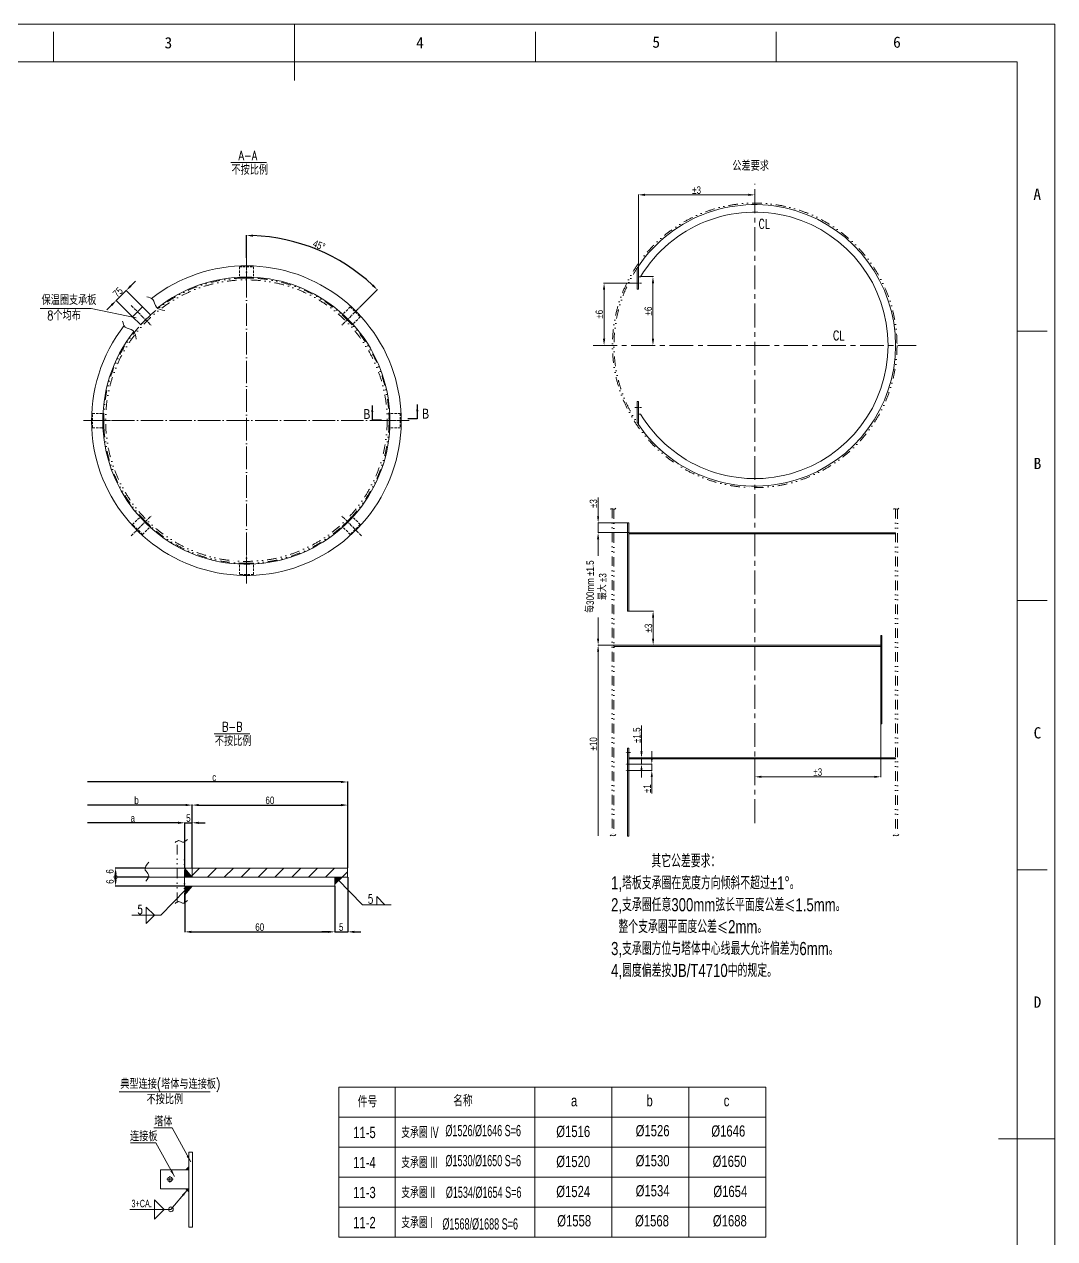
# Model space of a CAD drawing. Header units: millimetres. Extents: x 8160 to 405605, y -30951 to 80400.
# Drawn here: x 91627 to 102607, y 11582 to 24524 of the extents above; entities that cross this region are included whole.
import ezdxf

# ---------------------------------------------------------------- set-up
doc = ezdxf.new("R2010")
doc.units = ezdxf.units.MM
for name, pattern in [('ACAD_ISO04W100', [30.5, 24, -3, 0.5, -3]), ('CENTER', [50.8, 31.75, -6.35, 6.35, -6.35]), ('DIVIDE', [31.75, 12.7, -6.35, 0, -6.35, 0, -6.35]), ('HIDDEN', [9.525, 6.35, -3.175])]:
    doc.linetypes.add(name, pattern=pattern)
doc.layers.get('0').update_dxf_attribs({"lineweight": 13})
doc.layers.get('Defpoints').update_dxf_attribs({"lineweight": 13})
for name, color, linetype, lineweight in [('bh', 7, 'Continuous', 13), ('CENTER', 1, 'CENTER', 13), ('DIM', 7, 'Continuous', 13), ('DIVIDE', 3, 'DIVIDE', 13), ('HIDDEN', 6, 'HIDDEN', 13), ('PROFILE', 4, 'Continuous', 15), ('SEE', 2, 'Continuous', 13), ('table_i', 7, 'Continuous', 13), ('table_o', 161, 'Continuous', 13)]:
    doc.layers.add(name, color=color, linetype=linetype, lineweight=lineweight)
doc.styles.add('HZ', font='txt.shx', dxfattribs={"width": 0.75, "bigfont": 'tcc_hzdx.shx'})
doc.styles.add('HZDX', font='tcc_simp.shx', dxfattribs={"width": 0.8, "height": 80, "bigfont": 'hzdx.shx'})
doc.styles.add('TCC', font='tcc_simp.shx', dxfattribs={"width": 0.75, "bigfont": 'tcc_hzdx.shx'})
doc.styles.add('图签', font='SimSun.ttf', dxfattribs={"height": 3})
doc.dimstyles.new('uni', dxfattribs={"dimtxt": 90, "dimasz": 70, "dimexe": 5, "dimexo": 0.625, "dimgap": 10, "dimtad": 1, "dimdec": 0, "dimdsep": 46, "dimtxsty": 'HZDX', "dimcen": 2.5, "dimadec": 0, "dimazin": 0, "dimtfac": 1, "dimtdec": 0, "dimtmove": 0, "dimatfit": 3, "dimfxl": 0, "dimarcsym": 0})

# ---------------------------------------------------------------- blocks, each defined once
blk = doc.blocks.new('*D620')
at = {"layer": 'Defpoints', "color": 0}
for p in [(93994, 22036), (94980, 22009), (95221, 21528), (95006, 21312), (93994, 18564)]:
    blk.add_point(p, dxfattribs=at)
at = {"layer": 'DIM', "color": 0, "lineweight": -2}
for p, q in [((93994, 22037), (93994, 22278)), ((95222, 21528), (95392, 21699))]:
    blk.add_line(p, q, dxfattribs=at)
blk.add_arc((93994, 20300), 1973, 47.0329, 87.9671, dxfattribs=at)
at = {"layer": 'DIM', "color": 0}
for points in [[(94064, 22260), (94064, 22283), (93994, 22273)], [(95347, 21752), (95330, 21735), (95389, 21695)]]:
    blk.add_solid(points, dxfattribs=at)
at = {"layer": 'DIM', "color": 0, "insert": (94768, 22169), "char_height": 80, "attachment_point": 5, "rotation": 337.5, "style": 'HZDX'}
blk.add_mtext('45%%D', dxfattribs=at)
blk = doc.blocks.new('*D621')
at = {"layer": 'Defpoints', "color": 0}
for p in [(92300, 16449), (92300, 15532), (95073, 15532)]:
    blk.add_point(p, dxfattribs=at)
at = {"layer": 'DIM', "color": 0, "lineweight": -2}
for p, q in [((95003, 16449), (92300, 16449)), ((95073, 15533), (95073, 16454))]:
    blk.add_line(p, q, dxfattribs=at)
at = {"layer": 'DIM', "color": 0}
blk.add_solid([(95003, 16461), (95003, 16438), (95073, 16449)], dxfattribs=at)
at = {"layer": 'DIM', "color": 0, "insert": (93651, 16499), "char_height": 80, "attachment_point": 5, "style": 'HZDX'}
blk.add_mtext('c', dxfattribs=at)
blk = doc.blocks.new('_None')
blk = doc.blocks.new('*D622')
at = {"layer": 'Defpoints', "color": 0}
for p in [(92300, 16203), (92300, 15532), (93416, 15532)]:
    blk.add_point(p, dxfattribs=at)
at = {"layer": 'DIM', "color": 0, "lineweight": -2}
for p, q in [((93346, 16203), (92300, 16203)), ((93416, 15533), (93416, 16208))]:
    blk.add_line(p, q, dxfattribs=at)
at = {"layer": 'DIM', "color": 0}
blk.add_solid([(93346, 16215), (93346, 16191), (93416, 16203)], dxfattribs=at)
at = {"layer": 'DIM', "color": 0, "insert": (92823, 16253), "char_height": 80, "attachment_point": 5, "style": 'HZDX'}
blk.add_mtext('b', dxfattribs=at)
blk = doc.blocks.new('*D623')
at = {"layer": 'Defpoints', "color": 0}
for p in [(92300, 16014), (93336, 15812), (92300, 15535)]:
    blk.add_point(p, dxfattribs=at)
at = {"layer": 'DIM', "color": 0, "lineweight": -2}
for p, q in [((93266, 16014), (92300, 16014)), ((93336, 15812), (93336, 16019))]:
    blk.add_line(p, q, dxfattribs=at)
at = {"layer": 'DIM', "color": 0}
blk.add_solid([(93266, 16026), (93266, 16002), (93336, 16014)], dxfattribs=at)
at = {"layer": 'DIM', "color": 0, "insert": (92783, 16064), "char_height": 80, "attachment_point": 5, "style": 'HZDX'}
blk.add_mtext('a', dxfattribs=at)
blk = doc.blocks.new('*D624')
at = {"layer": 'Defpoints', "color": 0}
for p in [(93336, 15340), (94936, 15340), (94936, 14852)]:
    blk.add_point(p, dxfattribs=at)
at = {"layer": 'DIM', "color": 0, "lineweight": -2}
for p, q in [((93336, 15339), (93336, 14847)), ((94936, 15339), (94936, 14847)), ((93406, 14852), (94866, 14852))]:
    blk.add_line(p, q, dxfattribs=at)
at = {"layer": 'DIM', "color": 0}
for points in [[(93406, 14863), (93406, 14840), (93336, 14852)], [(94866, 14863), (94866, 14840), (94936, 14852)]]:
    blk.add_solid(points, dxfattribs=at)
at = {"layer": 'DIM', "color": 0, "insert": (94136, 14902), "char_height": 80, "attachment_point": 5, "style": 'HZDX'}
blk.add_mtext('60', dxfattribs=at)
blk = doc.blocks.new('_DotSmall')
at = {"color": 0, "linetype": 'ByBlock', "const_width": 0.5}
blk.add_lwpolyline([(-0.0625, 0, 1), (0.0625, 0, 1)], format="xyb", close=True, dxfattribs=at)
blk = doc.blocks.new('*D625')
at = {"layer": 'Defpoints', "color": 0}
for p in [(92600, 15532), (92914, 15532), (92951, 15436)]:
    blk.add_point(p, dxfattribs=at)
at = {"layer": 'DIM', "color": 0, "lineweight": -2}
for p, q in [((92914, 15532), (92595, 15532)), ((92950, 15436), (92595, 15436)), ((92600, 15436), (92600, 15462))]:
    blk.add_line(p, q, dxfattribs=at)
at = {"layer": 'DIM', "color": 0}
blk.add_solid([(92588, 15462), (92612, 15462), (92600, 15532)], dxfattribs=at)
at = {"layer": 'DIM', "color": 0, "lineweight": -2, "xscale": 70, "yscale": 70, "zscale": 70, "rotation": 270}
blk.add_blockref('_DotSmall', (92600, 15436), dxfattribs=at)
at = {"layer": 'DIM', "color": 0, "insert": (92539, 15496), "char_height": 80, "attachment_point": 5, "rotation": 90, "style": 'HZDX'}
blk.add_mtext('6', dxfattribs=at)
blk = doc.blocks.new('*D626')
at = {"layer": 'Defpoints', "color": 0}
for p in [(92600, 15436), (92951, 15436), (93336, 15340)]:
    blk.add_point(p, dxfattribs=at)
at = {"layer": 'DIM', "color": 0, "lineweight": -2}
for p, q in [((92950, 15436), (92595, 15436)), ((92600, 15410), (92600, 15436)), ((93335, 15340), (92595, 15340))]:
    blk.add_line(p, q, dxfattribs=at)
at = {"layer": 'DIM', "color": 0}
blk.add_solid([(92588, 15410), (92612, 15410), (92600, 15340)], dxfattribs=at)
at = {"layer": 'DIM', "color": 0, "lineweight": -2, "xscale": 70, "yscale": 70, "zscale": 70, "rotation": 90}
blk.add_blockref('_DotSmall', (92600, 15436), dxfattribs=at)
at = {"layer": 'DIM', "color": 0, "insert": (92541, 15387), "char_height": 80, "attachment_point": 5, "rotation": 90, "style": 'HZDX'}
blk.add_mtext('6', dxfattribs=at)
blk = doc.blocks.new('*D627')
at = {"layer": 'Defpoints', "color": 0}
for p in [(95073, 15436), (94936, 15340), (95073, 14852)]:
    blk.add_point(p, dxfattribs=at)
at = {"layer": 'DIM', "color": 0, "lineweight": -2}
for p, q in [((95073, 15435), (95073, 14847)), ((94936, 15339), (94936, 14847)), ((94866, 14852), (94796, 14852)), ((94936, 14852), (95073, 14852)), ((95143, 14852), (95213, 14852))]:
    blk.add_line(p, q, dxfattribs=at)
at = {"layer": 'DIM', "color": 0}
for points in [[(94866, 14863), (94866, 14840), (94936, 14852)], [(95143, 14863), (95143, 14840), (95073, 14852)]]:
    blk.add_solid(points, dxfattribs=at)
at = {"layer": 'DIM', "color": 0, "insert": (95004, 14902), "char_height": 80, "attachment_point": 5, "style": 'HZDX'}
blk.add_mtext('5', dxfattribs=at)
blk = doc.blocks.new('*D628')
at = {"layer": 'Defpoints', "color": 0}
for p in [(93416, 16014), (93336, 15532), (93416, 15532)]:
    blk.add_point(p, dxfattribs=at)
at = {"layer": 'DIM', "color": 0, "lineweight": -2}
for p, q in [((93266, 16014), (93196, 16014)), ((93336, 15533), (93336, 16019)), ((93336, 16014), (93416, 16014)), ((93416, 15533), (93416, 16019)), ((93486, 16014), (93556, 16014))]:
    blk.add_line(p, q, dxfattribs=at)
at = {"layer": 'DIM', "color": 0}
for points in [[(93266, 16026), (93266, 16002), (93336, 16014)], [(93486, 16026), (93486, 16002), (93416, 16014)]]:
    blk.add_solid(points, dxfattribs=at)
at = {"layer": 'DIM', "color": 0, "insert": (93376, 16064), "char_height": 80, "attachment_point": 5, "style": 'HZDX'}
blk.add_mtext('5', dxfattribs=at)
blk = doc.blocks.new('*D629')
at = {"layer": 'Defpoints', "color": 0}
for p in [(95073, 16203), (93416, 15532), (95073, 15532)]:
    blk.add_point(p, dxfattribs=at)
at = {"layer": 'DIM', "color": 0, "lineweight": -2}
for p, q in [((93416, 15533), (93416, 16208)), ((93486, 16203), (95003, 16203)), ((95073, 15533), (95073, 16208))]:
    blk.add_line(p, q, dxfattribs=at)
at = {"layer": 'DIM', "color": 0}
for points in [[(93486, 16215), (93486, 16191), (93416, 16203)], [(95003, 16215), (95003, 16191), (95073, 16203)]]:
    blk.add_solid(points, dxfattribs=at)
at = {"layer": 'DIM', "color": 0, "insert": (94244, 16253), "char_height": 80, "attachment_point": 5, "style": 'HZDX'}
blk.add_mtext('60', dxfattribs=at)
blk = doc.blocks.new('*D698')
at = {"layer": 'Defpoints', "color": 0}
for p in [(88556, 9970), (89796, 9882), (88556, 9210)]:
    blk.add_point(p, dxfattribs=at)
at = {"layer": 'DIM', "color": 0, "lineweight": -2}
for p, q in [((88556, 9211), (88556, 9975)), ((89726, 9970), (88626, 9970)), ((89796, 9882), (89796, 9975))]:
    blk.add_line(p, q, dxfattribs=at)
at = {"layer": 'DIM', "color": 0}
for points in [[(88626, 9982), (88626, 9958), (88556, 9970)], [(89726, 9982), (89726, 9958), (89796, 9970)]]:
    blk.add_solid(points, dxfattribs=at)
at = {"layer": 'DIM', "color": 0, "insert": (89176, 10020), "char_height": 80, "attachment_point": 5, "style": 'HZDX'}
blk.add_mtext('%%p3', dxfattribs=at)
blk = doc.blocks.new('*D699')
at = {"layer": 'Defpoints', "color": 0}
for p in [(88579, 9098), (88579, 8366), (88711, 8366)]:
    blk.add_point(p, dxfattribs=at)
at = {"layer": 'DIM', "color": 0, "lineweight": -2}
for p, q in [((88580, 9098), (88716, 9098)), ((88711, 9028), (88711, 8436)), ((88580, 8366), (88716, 8366))]:
    blk.add_line(p, q, dxfattribs=at)
at = {"layer": 'DIM', "color": 0}
for points in [[(88699, 9028), (88723, 9028), (88711, 9098)], [(88699, 8436), (88723, 8436), (88711, 8366)]]:
    blk.add_solid(points, dxfattribs=at)
at = {"layer": 'DIM', "color": 0, "insert": (88661, 8732), "char_height": 80, "attachment_point": 5, "rotation": 90, "style": 'HZDX'}
blk.add_mtext('%%p6', dxfattribs=at)
blk = doc.blocks.new('*D700')
at = {"layer": 'Defpoints', "color": 0}
for p in [(88517, 9028), (88190, 8366), (88280, 8366)]:
    blk.add_point(p, dxfattribs=at)
at = {"layer": 'DIM', "color": 0, "lineweight": -2}
for p, q in [((88516, 9028), (88185, 9028)), ((88190, 8958), (88190, 8436)), ((88279, 8366), (88185, 8366))]:
    blk.add_line(p, q, dxfattribs=at)
at = {"layer": 'DIM', "color": 0}
for points in [[(88178, 8958), (88202, 8958), (88190, 9028)], [(88178, 8436), (88202, 8436), (88190, 8366)]]:
    blk.add_solid(points, dxfattribs=at)
at = {"layer": 'DIM', "color": 0, "insert": (88140, 8697), "char_height": 80, "attachment_point": 5, "rotation": 90, "style": 'HZDX'}
blk.add_mtext('%%p6', dxfattribs=at)
blk = doc.blocks.new('*D701')
at = {"layer": 'Defpoints', "color": 0}
for p in [(88127, 6474), (88441, 6474), (88453, 6370)]:
    blk.add_point(p, dxfattribs=at)
at = {"layer": 'DIM', "color": 0, "lineweight": -2}
for p, q in [((88127, 6544), (88127, 6745)), ((88440, 6474), (88122, 6474)), ((88127, 6370), (88127, 6474)), ((88452, 6370), (88122, 6370)), ((88127, 6300), (88127, 6230))]:
    blk.add_line(p, q, dxfattribs=at)
at = {"layer": 'DIM', "color": 0}
for points in [[(88115, 6544), (88138, 6544), (88127, 6474)], [(88115, 6300), (88138, 6300), (88127, 6370)]]:
    blk.add_solid(points, dxfattribs=at)
at = {"layer": 'DIM', "color": 0, "insert": (88077, 6679), "char_height": 80, "attachment_point": 5, "rotation": 90, "style": 'HZDX'}
blk.add_mtext('%%P3', dxfattribs=at)
blk = doc.blocks.new('*D702')
at = {"layer": 'Defpoints', "color": 0}
for p in [(88453, 6370), (88127, 5170), (88296, 5170)]:
    blk.add_point(p, dxfattribs=at)
at = {"layer": 'DIM', "color": 0, "lineweight": -2}
for p, q in [((88452, 6370), (88122, 6370)), ((88127, 6300), (88127, 6124)), ((88127, 5240), (88127, 5467)), ((88295, 5170), (88122, 5170))]:
    blk.add_line(p, q, dxfattribs=at)
at = {"layer": 'DIM', "color": 0}
for points in [[(88115, 6300), (88138, 6300), (88127, 6370)], [(88115, 5240), (88138, 5240), (88127, 5170)]]:
    blk.add_solid(points, dxfattribs=at)
at = {"layer": 'DIM', "color": 0, "insert": (88109, 5795), "char_height": 80, "attachment_point": 5, "rotation": 90, "style": 'HZDX'}
blk.add_mtext('每300mm %%P1.5\\P最大 %%p3', dxfattribs=at)
blk = doc.blocks.new('*D703')
at = {"layer": 'Defpoints', "color": 0}
for p in [(88453, 5534), (88453, 5170), (88713, 5170)]:
    blk.add_point(p, dxfattribs=at)
at = {"layer": 'DIM', "color": 0, "lineweight": -2}
for p, q in [((88454, 5534), (88718, 5534)), ((88713, 5464), (88713, 5240)), ((88454, 5170), (88718, 5170))]:
    blk.add_line(p, q, dxfattribs=at)
at = {"layer": 'DIM', "color": 0}
for points in [[(88701, 5464), (88724, 5464), (88713, 5534)], [(88701, 5240), (88724, 5240), (88713, 5170)]]:
    blk.add_solid(points, dxfattribs=at)
at = {"layer": 'DIM', "color": 0, "insert": (88663, 5352), "char_height": 80, "attachment_point": 5, "rotation": 90, "style": 'HZDX'}
blk.add_mtext('%%p3', dxfattribs=at)
blk = doc.blocks.new('*D704')
at = {"layer": 'Defpoints', "color": 0}
for p in [(91139, 4334), (89796, 3958), (91139, 3768)]:
    blk.add_point(p, dxfattribs=at)
at = {"layer": 'DIM', "color": 0, "lineweight": -2}
for p, q in [((91139, 4333), (91139, 3763)), ((89796, 3957), (89796, 3763)), ((89866, 3768), (91069, 3768))]:
    blk.add_line(p, q, dxfattribs=at)
at = {"layer": 'DIM', "color": 0}
for points in [[(89866, 3779), (89866, 3756), (89796, 3768)], [(91069, 3779), (91069, 3756), (91139, 3768)]]:
    blk.add_solid(points, dxfattribs=at)
at = {"layer": 'DIM', "color": 0, "insert": (90467, 3818), "char_height": 80, "attachment_point": 5, "style": 'HZDX'}
blk.add_mtext('%%p3', dxfattribs=at)
blk = doc.blocks.new('*D705')
at = {"layer": 'Defpoints', "color": 0}
for p in [(88473, 3970), (88473, 3902), (88589, 3970)]:
    blk.add_point(p, dxfattribs=at)
at = {"layer": 'DIM', "color": 0, "lineweight": -2}
for p, q in [((88589, 4040), (88589, 4313)), ((88473, 3970), (88594, 3970)), ((88473, 3902), (88594, 3902)), ((88589, 3902), (88589, 3970)), ((88589, 3832), (88589, 3762))]:
    blk.add_line(p, q, dxfattribs=at)
at = {"layer": 'DIM', "color": 0}
for points in [[(88577, 4040), (88601, 4040), (88589, 3970)], [(88577, 3832), (88601, 3832), (88589, 3902)]]:
    blk.add_solid(points, dxfattribs=at)
at = {"layer": 'DIM', "color": 0, "insert": (88539, 4211), "char_height": 80, "attachment_point": 5, "rotation": 90, "style": 'HZDX'}
blk.add_mtext('%%p1.5', dxfattribs=at)
blk = doc.blocks.new('*D697')
at = {"layer": 'Defpoints', "color": 0}
for p in [(88473, 3902), (88473, 3835), (88699, 3835)]:
    blk.add_point(p, dxfattribs=at)
at = {"layer": 'DIM', "color": 0, "lineweight": -2}
for p, q in [((88699, 3972), (88699, 4042)), ((88474, 3902), (88704, 3902)), ((88699, 3902), (88699, 3835)), ((88473, 3835), (88704, 3835)), ((88699, 3765), (88699, 3589))]:
    blk.add_line(p, q, dxfattribs=at)
at = {"layer": 'DIM', "color": 0}
for points in [[(88687, 3972), (88710, 3972), (88699, 3902)], [(88687, 3765), (88710, 3765), (88699, 3835)]]:
    blk.add_solid(points, dxfattribs=at)
at = {"layer": 'DIM', "color": 0, "insert": (88649, 3642), "char_height": 80, "attachment_point": 5, "rotation": 90, "style": 'HZDX'}
blk.add_mtext('%%p1', dxfattribs=at)
blk = doc.blocks.new('*D706')
at = {"layer": 'Defpoints', "color": 0}
for p in [(88296, 5170), (88127, 3139), (88296, 3139)]:
    blk.add_point(p, dxfattribs=at)
at = {"layer": 'DIM', "color": 0, "lineweight": -2}
for p, q in [((88295, 5170), (88122, 5170)), ((88127, 5100), (88127, 3139))]:
    blk.add_line(p, q, dxfattribs=at)
at = {"layer": 'DIM', "color": 0}
blk.add_solid([(88115, 5100), (88138, 5100), (88127, 5170)], dxfattribs=at)
at = {"layer": 'DIM', "color": 0, "insert": (88077, 4119), "char_height": 80, "attachment_point": 5, "rotation": 90, "style": 'HZDX'}
blk.add_mtext('%%p10', dxfattribs=at)
blk = doc.blocks.new('*D808')
at = {"layer": 'Defpoints', "color": 0}
for p in [(92713, 21687), (92887, 21513), (92781, 21407)]:
    blk.add_point(p, dxfattribs=at)
at = {"layer": 'DIM', "color": 0, "lineweight": -2}
for p, q in [((92762, 21737), (92812, 21786)), ((92607, 21581), (92713, 21687)), ((92887, 21513), (92709, 21691)), ((92557, 21532), (92508, 21482)), ((92781, 21407), (92603, 21585))]:
    blk.add_line(p, q, dxfattribs=at)
at = {"layer": 'DIM', "color": 0}
for points in [[(92754, 21745), (92771, 21728), (92713, 21687)], [(92549, 21540), (92566, 21523), (92607, 21581)]]:
    blk.add_solid(points, dxfattribs=at)
at = {"layer": 'DIM', "color": 0, "insert": (92624, 21669), "char_height": 80, "attachment_point": 5, "rotation": 45, "style": 'HZDX'}
blk.add_mtext('75', dxfattribs=at)
blk = doc.blocks.new('btol-1')
at = {"layer": 'CENTER', "ltscale": 8}
for p, q in [((89795.7, 3273.8), (89795.7, 10087.5)), ((88074.1, 8365.9), (91517.4, 8365.9))]:
    blk.add_line(p, q, dxfattribs=at)
at = {"layer": 'CENTER'}
for p, q in [((88516.8, 9027.9), (88589.2, 9027.9)), ((88516.8, 7703.9), (88589.2, 7703.9)), ((88472.7, 4027.8), (88421.2, 4027.8)), ((88472.7, 3902.1), (88421.2, 3902.1)), ((88472.7, 3835.4), (88421.2, 3835.4))]:
    blk.add_line(p, q, dxfattribs=at)
at = {"layer": 'DIVIDE', "ltscale": 8}
for p, q in [((88275.7, 6624.8), (88275.7, 3145.6)), ((88295.7, 6618.5), (88295.7, 3139.3)), ((91295.7, 6622.6), (91295.7, 3143.5)), ((91315.7, 6620.1), (91315.7, 3140.9))]:
    blk.add_line(p, q, dxfattribs=at)
blk.add_circle((89795.7, 8365.9), 1516, dxfattribs=at)
blk.add_arc((89795.7, 8365.9), 1500, 145.75783, 214.24217, dxfattribs=at)
at = {"layer": 'PROFILE'}
for p, q in [((88543.7, 9192), (88543.7, 8963.9)), ((88543.7, 9192), (88555.7, 9192)), ((88555.7, 9209.9), (88555.7, 8963.9)), ((88555.7, 9097.9), (88578.9, 9097.9)), ((88543.7, 8963.9), (88555.7, 8963.9)), ((88543.7, 7767.9), (88555.7, 7767.9)), ((88543.7, 7539.7), (88543.7, 7767.9)), ((88555.7, 7521.8), (88555.7, 7767.9)), ((88543.7, 7539.7), (88555.7, 7539.7)), ((88555.7, 7633.9), (88578.9, 7633.9)), ((88440.9, 6473.5), (88440.9, 5533.5)), ((88452.9, 6473.5), (88440.9, 6473.5)), ((88452.9, 6473.5), (88452.9, 5533.5)), ((88452.9, 6369.5), (91295.7, 6369.5)), ((88452.9, 6357.5), (91295.7, 6357.5)), ((91295.7, 6357.5), (91295.7, 6369.5)), ((88452.9, 5533.5), (88440.9, 5533.5)), ((91138.6, 5273.5), (91138.6, 4733.5)), ((91138.6, 5273.5), (91150.6, 5273.5)), ((91150.6, 5273.5), (91150.6, 4733.5)), ((91138.6, 5169.5), (88295.7, 5169.5)), ((88295.7, 5157.5), (88295.7, 5169.5)), ((91138.6, 5157.5), (88295.7, 5157.5)), ((91138.7, 4735.6), (91138.6, 4333.5)), ((91150.6, 4733.5), (91150.6, 4333.5)), ((91138.6, 4333.5), (91150.6, 4333.5)), ((88440.9, 4073.5), (88440.9, 3133.5)), ((88452.9, 4073.5), (88440.9, 4073.5)), ((88452.9, 4073.5), (88452.9, 3133.5)), ((88452.9, 3969.5), (91295.7, 3969.5)), ((88452.9, 3957.5), (91295.7, 3957.5)), ((91295.7, 3957.5), (91295.7, 3969.5)), ((88452.9, 3133.5), (88440.9, 3133.5))]:
    blk.add_line(p, q, dxfattribs=at)
for radius, start, end in [(1500, 214.24217, 145.75783), (1420, 211.03041, 148.96959)]:
    blk.add_arc((89795.7, 8365.9), radius, start, end, dxfattribs=at)
at = {"layer": 'SEE'}
for points in [[(88256.2, 6619.1), (88271.5, 6625.4), (88293.8, 6618.4), (88315.4, 6630.3)], [(91270.4, 6619.1), (91285.7, 6625.4), (91308, 6618.4), (91329.6, 6630.3)], [(88256.2, 3140), (88271.5, 3146.3), (88293.8, 3139.3), (88315.4, 3151.1)], [(91270.4, 3140), (91285.7, 3146.3), (91308, 3139.3), (91329.6, 3151.1)]]:
    blk.add_spline(points, degree=3, dxfattribs=at)
at = {"insert": (88264.8, 2940.9), "char_height": 140, "width": 3591.964, "attachment_point": 1, "style": 'TCC'}
blk.add_mtext('{\\Ftcc_simp,hzdx|c134;           其它公差要求：\\P1,塔板支承圈在宽度方向倾斜不超过%%P1%%D。\\P2,支承圈任意300mm弦长平面度公差\\Ftxt|c0;\\H0.8333x;≤\\Ftcc_simp,hzdx|c134;\\H1.2x;1.5mm。\\P  整个支承圈平面度公差\\Ftxt|c0;\\H0.8333x;≤\\Ftcc_simp,hzdx|c134;\\H1.2x;2mm。\\P3,支承圈方位与塔体中心线最大允许偏差为6mm。\\P4,圆度偏差按JB/T4710中的规定。}', dxfattribs=at)
at = {"layer": 'DIM', "style": 'HZ', "width": 0.75}
for s, p in [('公差要求', (89557.3, 10227.7)), ('CL', (89835.6, 9610)), ('CL', (90629.4, 8422))]:
    blk.add_text(s, height=100, dxfattribs=at).set_placement(p)
at = {"layer": 'DIM'}
for base, p1, p2, picture, middle in [((88555.7, 9970.1), (89795.7, 9881.9), (88555.7, 9209.9), '*D698', (89175.7, 10020.1)), ((91138.6, 3767.8), (89795.7, 3957.5), (91138.6, 4333.5), '*D704', (90467.1, 3817.8))]:
    dim = blk.add_linear_dim(base=base, p1=p1, p2=p2, text='%%p3', dimstyle='uni', dxfattribs=at)
    dim.commit()
    dim.dimension.update_dxf_attribs({"geometry": picture, "text_midpoint": middle})
for base, p1, p2, text, picture, middle in [((88711, 8365.9), (88578.9, 9097.9), (88578.9, 8365.9), '%%p6', '*D699', (88661, 8731.9)), ((88189.8, 8365.9), (88516.8, 9027.9), (88279.7, 8365.9), '%%p6', '*D700', (88139.8, 8696.9)), ((88126.7, 6473.5), (88452.9, 6369.5), (88440.9, 6473.5), '%%P3', '*D701', (88076.7, 6679.2)), ((88712.8, 5169.5), (88452.9, 5533.5), (88452.9, 5169.5), '%%p3', '*D703', (88662.8, 5351.5)), ((88589.1, 3969.5), (88472.7, 3902.1), (88472.7, 3969.5), '%%p1.5', '*D705', (88539.1, 4211.4)), ((88698.8, 3835.4), (88473.3, 3902.1), (88472.7, 3835.4), '%%p1', '*D697', (88648.8, 3642.3))]:
    dim = blk.add_linear_dim(base=base, p1=p1, p2=p2, angle=90, text=text, dimstyle='uni', dxfattribs=at)
    dim.commit()
    dim.dimension.update_dxf_attribs({"geometry": picture, "text_midpoint": middle})
dim = blk.add_linear_dim(base=(88126.7, 5169.5), p1=(88452.9, 6369.5), p2=(88295.7, 5169.5), angle=90, text='每300mm %%P1.5\\P最大 %%p3', dimstyle='uni', override={"dimtmove": 2}, dxfattribs=at)
dim.commit()
dim.dimension.update_dxf_attribs({"geometry": '*D702', "text_midpoint": (88108.7, 5795.5), "dimtype": 160})
dim = blk.add_linear_dim(base=(88126.7, 3139.3), p1=(88295.7, 5169.5), p2=(88295.7, 3139.3), angle=90, text='%%p10', dimstyle='uni', override={"dimblk2": 'None', "dimsah": 1, "dimse2": 1}, dxfattribs=at)
dim.commit()
dim.dimension.update_dxf_attribs({"geometry": '*D706', "text_midpoint": (88076.7, 4119.4)})
blk = doc.blocks.new('bconn-5')
at = {"layer": 'bh'}
for points in [[(303957, -6044), (303925, -6076), (303957, -6076)], [(303957, -6308), (303925, -6276), (303957, -6276)]]:
    blk.add_hatch(color=256, dxfattribs=at).paths.add_polyline_path(points)
for p, q in [((303925, -6076), (303957, -6044)), ((303925, -6276), (303957, -6308))]:
    blk.add_line(p, q, dxfattribs=at)
at = {"layer": 'CENTER'}
for p, q in [((303724, -6176), (303790, -6176)), ((303757, -6209), (303757, -6143))]:
    blk.add_line(p, q, dxfattribs=at)
at = {"layer": 'DIM'}
for p, q in [((303217, -5244), (304186, -5244)), ((303594, -6393), (303697, -6496)), ((303594, -6393), (303594, -6496)), ((303594, -6599), (303697, -6496)), ((303594, -6599), (303594, -6496))]:
    blk.add_line(p, q, dxfattribs=at)
blk.add_circle((303768, -6496), 25, dxfattribs=at)
at = {"layer": 'PROFILE'}
for p, q in [((303957, -6687), (303957, -5887)), ((303997, -5887), (303957, -5887)), ((303997, -6687), (303997, -5887)), ((303657, -6276), (303657, -6076)), ((303957, -6076), (303657, -6076)), ((303957, -6276), (303657, -6276)), ((303997, -6687), (303957, -6687))]:
    blk.add_line(p, q, dxfattribs=at)
blk.add_circle((303757, -6176), 25, dxfattribs=at)
at = {"layer": 'DIM'}
for s, height, style, width, p in [('典型连接(塔体与连接板)', 100, 'HZ', 0.75, (303228, -5211)), ('不按比例', 100, 'HZ', 0.75, (303508, -5375)), ('塔体', 100, 'HZ', 0.75, (303589, -5612)), ('连接板', 100, 'HZ', 0.75, (303332, -5769)), ('3+CA.', 80, 'HZDX', 0.7, (303347, -6474))]:
    blk.add_text(s, height=height, dxfattribs=dict(at, style=style, width=width)).set_placement(p)
at = {"layer": 'bh'}
for points in [[(303978, -5988), (303779, -5628), (303584, -5628)], [(303805, -6145), (303606, -5786), (303337, -5786)]]:
    blk.add_leader(points, dimstyle='uni', override={"dimgap": 10, "dimtad": 0}, dxfattribs=at)
at = {"layer": 'DIM'}
blk.add_leader([(303941, -6292), (303768, -6496), (303330, -6496)], dimstyle='uni', override={"dimgap": 10, "dimtad": 0}, dxfattribs=at)

msp = doc.modelspace()

# ---------------------------------------------------------------- hatches: boundary and pattern name
for points in [[(93335.7, 15436), (93415.7, 15436), (93335.7, 15532)], [(94935.7, 15360.1), (95015.7, 15436), (94935.7, 15436)], [(93335.7, 15340), (93415.7, 15340), (93335.7, 15244)]]:
    msp.add_hatch(color=7).paths.add_polyline_path(points)
h = msp.add_hatch()
h.set_pattern_fill('ANSI31', scale=40, style=0)
h.set_pattern_definition([(45, (-59870.97, -88263.37), (-89.80256, 89.80256), [])])
h.paths.add_polyline_path([(95072.5, 15436), (95072.5, 15532), (93415.7, 15532), (93415.7, 15436)])

# ---------------------------------------------------------------- linework, layer by layer
at = {"color": 7}
for p, q in [((102606.8, 24524.3), (85806.8, 24524.3)), ((94506.8, 24524.3), (94506.8, 23924.3)), ((102606.8, 764.3), (102606.8, 24524.3)), ((91940, 24124.3), (91940, 24444.3)), ((97073.6, 24124.3), (97073.6, 24444.3)), ((99640.4, 24124.3), (99640.4, 24444.3)), ((102206.8, 24124.3), (86806.8, 24124.3)), ((102206.8, 1164.3), (102206.8, 24124.3)), ((102206.8, 21254.3), (102526.8, 21254.3)), ((102206.8, 18384.3), (102526.8, 18384.3)), ((93415.7, 15436), (93335.7, 15532)), ((95015.7, 15436), (94935.7, 15360.1)), ((94965.6, 15412.1), (95230.2, 15140.6)), ((102206.8, 15514.3), (102526.8, 15514.3)), ((93345.3, 15299.7), (93080.7, 15028.2)), ((93415.7, 15340), (93335.7, 15244)), ((95470.1, 15140.6), (95383.6, 15227)), ((95383.6, 15227), (95383.6, 15140.6)), ((93080.7, 15028.2), (92773.9, 15028.2)), ((93013.7, 15028.2), (92927.3, 15114.6)), ((92927.3, 15114.6), (92927.3, 15028.2)), ((93013.7, 15028.2), (92927.3, 14941.7)), ((92927.3, 14941.7), (92927.3, 15028.2)), ((95230.2, 15140.6), (95537, 15140.6)), ((102606.8, 12644.3), (102006.8, 12644.3)), ((102006.8, 12644.3), (102606.8, 12644.3))]:
    msp.add_line(p, q, dxfattribs=at)
at = {"layer": 'CENTER', "color": 7, "linetype": 'ACAD_ISO04W100', "ltscale": 10}
for p, q in [((93993.8, 18564.1), (93993.8, 22036)), ((92257.9, 20300.1), (95729.8, 20300.1))]:
    msp.add_line(p, q, dxfattribs=at)
at = {"layer": 'CENTER', "color": 7}
for p, q in [((93993.8, 22036), (93993.8, 21731.5)), ((93993.8, 22036), (93993.8, 21731.5)), ((92766.4, 21527.6), (92981.7, 21312.2)), ((95221.3, 21527.6), (95006, 21312.2)), ((92257.9, 20300.1), (92562.4, 20300.1)), ((95729.8, 20300.1), (95425.3, 20300.1)), ((92766.4, 19072.6), (92981.7, 19287.9)), ((95221.3, 19072.6), (95006, 19287.9)), ((93993.8, 18564.1), (93993.8, 18868.6))]:
    msp.add_line(p, q, dxfattribs=at)
at = {"layer": 'DIM', "color": 7}
for p, q in [((93828.4, 23052.2), (94208.6, 23052.2)), ((91795.1, 21496.4), (92338.1, 21496.4)), ((92338.1, 21496.4), (92820.7, 21396.9)), ((93651.4, 16963.7), (94031.7, 16963.7))]:
    msp.add_line(p, q, dxfattribs=at)
at = {"layer": 'DIVIDE', "color": 7, "ltscale": 8}
for p, q in [((93255.7, 15168.5), (93255.7, 15818.5)), ((93335.7, 15161.8), (93335.7, 15811.9))]:
    msp.add_line(p, q, dxfattribs=at)
msp.add_circle((93993.8, 20300.1), 1500, dxfattribs=at)
msp.add_arc((93993.8, 20300.1), 1520, 182.83172, 182.82824, dxfattribs=at)
at = {"layer": 'HIDDEN', "color": 7, "ltscale": 4}
for p, q in [((93918.8, 21940.1), (93918.8, 21828.2)), ((93918.8, 21940.1), (94068.8, 21940.1)), ((94068.8, 21940.1), (94068.8, 21828.2)), ((95100.5, 21512.8), (95021.4, 21433.7)), ((95100.5, 21512.8), (95206.5, 21406.7)), ((95206.5, 21406.7), (95127.5, 21327.6)), ((92353.8, 20375.1), (92465.7, 20375.1)), ((92353.8, 20225.1), (92353.8, 20375.1)), ((95633.8, 20375.1), (95522, 20375.1)), ((95633.8, 20375.1), (95633.8, 20225.1)), ((92353.8, 20225.1), (92465.7, 20225.1)), ((95633.8, 20225.1), (95522, 20225.1)), ((92781.2, 19193.4), (92860.2, 19272.5)), ((92887.2, 19087.4), (92781.2, 19193.4)), ((92887.2, 19087.4), (92966.3, 19166.5)), ((95100.5, 19087.4), (95021.4, 19166.5)), ((95206.5, 19193.4), (95100.5, 19087.4)), ((95206.5, 19193.4), (95127.5, 19272.5)), ((93918.8, 18660.1), (93918.8, 18771.9)), ((94068.8, 18660.1), (94068.8, 18771.9)), ((94068.8, 18660.1), (93918.8, 18660.1))]:
    msp.add_line(p, q, dxfattribs=at)
at = {"layer": 'PROFILE', "color": 7}
for p, q in [((93918.8, 21828.2), (93918.8, 21818.2)), ((94068.8, 21828.2), (94068.8, 21818.2)), ((92781.2, 21406.7), (92887.2, 21512.8)), ((92887.2, 21512.8), (92966.3, 21433.7)), ((92781.2, 21406.7), (92860.2, 21327.6)), ((92966.3, 21433.7), (92973.4, 21426.6)), ((95021.4, 21433.7), (95014.3, 21426.6)), ((92860.2, 21327.6), (92867.3, 21320.5)), ((95127.5, 21327.6), (95120.4, 21320.5)), ((92465.7, 20375.1), (92475.7, 20375.1)), ((95522, 20375.1), (95512, 20375.1)), ((92465.7, 20225.1), (92475.7, 20225.1)), ((95522, 20225.1), (95512, 20225.1)), ((92860.2, 19272.5), (92867.3, 19279.6)), ((92966.3, 19166.5), (92973.4, 19173.5)), ((95021.4, 19166.5), (95014.3, 19173.5)), ((95127.5, 19272.5), (95120.4, 19279.6)), ((93918.8, 18771.9), (93918.8, 18781.9)), ((94068.8, 18771.9), (94068.8, 18781.9)), ((92914.4, 15532), (95072.5, 15532)), ((93415.7, 15436), (93415.7, 15532)), ((95072.5, 15436), (95072.5, 15532)), ((92950.7, 15436), (95072.5, 15436)), ((93335.7, 15340), (93335.7, 15436)), ((94935.7, 15340), (94935.7, 15436)), ((93335.7, 15340), (94935.7, 15340))]:
    msp.add_line(p, q, dxfattribs=at)
for radius, start, end in [(1650, 182.83172, 127.86628), (1530, 182.83172, 128.3564), (1520, 87.17176, 92.82824), (1520, 132.17176, 137.82824), (1520, 42.17176, 47.82824), (1650, 142.13372, 182.82824), (1530, 141.6436, 182.82824), (1520, 177.17176, 182.82824), (1520, 357.17176, 2.82824), (1520, 222.17176, 227.82824), (1520, 312.17176, 317.82824), (1520, 267.17176, 272.82824)]:
    msp.add_arc((93993.8, 20300.1), radius, start, end, dxfattribs=at)
at = {"layer": 'SEE', "color": 7}
for points in [[(93125.1, 21473.7), (93034.3, 21510.1), (92996.3, 21590.3), (92934.3, 21620)], [(92820.2, 21168.8), (92783.8, 21259.6), (92703.6, 21297.6), (92673.9, 21359.6)], [(93234.8, 15805.4), (93282.3, 15823.2), (93313.5, 15807.6), (93364.7, 15835.8)], [(92921.5, 15391.3), (92952.1, 15461.1), (92916.4, 15509.5), (92953.4, 15594.9)], [(93234.8, 15155.3), (93282.3, 15173.1), (93313.5, 15157.6), (93364.7, 15185.8)]]:
    msp.add_spline(points, degree=3, dxfattribs=at)
at = {"layer": 'table_i', "color": 7}
for p, q in [((94977.4, 12556.4), (99527.9, 12556.4)), ((94977.4, 12236.4), (99527.9, 12236.4)), ((94977.4, 11916.4), (99527.9, 11916.4))]:
    msp.add_line(p, q, dxfattribs=at)
at = {"layer": 'table_o', "color": 7}
for p, q in [((94977.4, 13196.4), (94977.4, 11596.4)), ((94977.4, 13196.4), (99527.9, 13196.4)), ((95577.4, 11596.4), (95577.4, 13196.4)), ((97065.7, 11596.4), (97065.7, 13196.4)), ((97886.4, 11596.4), (97886.4, 13196.4)), ((98707.1, 11596.4), (98707.1, 13196.4)), ((99527.9, 11596.4), (99527.9, 13196.4)), ((94977.4, 12876.4), (99527.9, 12876.4)), ((94977.4, 11596.4), (99527.9, 11596.4))]:
    msp.add_line(p, q, dxfattribs=at)

# ---------------------------------------------------------------- block references
at = {"layer": 'DIM', "color": 7}
for name, p in [('btol-1', (9614.9, 12736.6)), ('bconn-5', (-210577.9, 18390.5))]:
    msp.add_blockref(name, p, dxfattribs=at)

# ---------------------------------------------------------------- texts
at = {"color": 7, "style": '图签'}
for s, p in [('3', (93121.4, 24267.7)), ('4', (95802.9, 24267.7)), ('5', (98319.5, 24274.5)), ('6', (100885, 24274.5)), ('A', (102379.6, 22653.1)), ('B', (102382.2, 19783.1)), ('C', (102382.2, 16913.1)), ('D', (102382.2, 14043.1))]:
    msp.add_text(s, height=120, dxfattribs=at).set_placement(p)
at = {"color": 7}
for s, height, style, width, p in [('5', 96, 'HZ', 0.7, (95288.5, 15153.9)), ('5', 96, 'HZ', 0.7, (92832.2, 15041.5)), ('件号', 120, 'TCC', 0.75, (95180.3, 12982.1)), ('名称', 120, 'TCC', 0.75, (96197.9, 12992.7)), ('a', 120, 'TCC', 0.75, (97452.3, 12992.7)), ('b', 120, 'TCC', 0.75, (98256.8, 12992.7)), ('c', 120, 'TCC', 0.75, (99079.8, 12992.7)), ('11-5', 120, 'TCC', 0.75, (95131, 12653.9)), ('支承圈 IV', 120, 'TCC', 0.6, (95643.9, 12654.5)), ('%%C1526/%%C1646 S=6', 120, 'TCC', 0.6, (96114.2, 12673.9)), ('%%C1516', 120, 'TCC', 0.75, (97295.5, 12664.7)), ('%%C1526', 120, 'TCC', 0.75, (98141.5, 12672.7)), ('%%C1646', 120, 'TCC', 0.75, (98947.9, 12669.5)), ('11-4', 120, 'TCC', 0.75, (95131, 12333.9)), ('支承圈 III', 120, 'TCC', 0.6, (95643.9, 12334.5)), ('%%C1530/%%C1650 S=6', 120, 'TCC', 0.6, (96114.6, 12353.9)), ('%%C1520', 120, 'TCC', 0.75, (97295.5, 12344.7)), ('%%C1530', 120, 'TCC', 0.75, (98141.5, 12352.7)), ('%%C1650', 120, 'TCC', 0.75, (98961.6, 12346.5)), ('11-3', 120, 'TCC', 0.75, (95131, 12013.9)), ('支承圈 II', 120, 'TCC', 0.6, (95643.9, 12014.5)), ('%%C1534/%%C1654 S=6', 120, 'TCC', 0.6, (96118.8, 12016.5)), ('%%C1524', 120, 'TCC', 0.75, (97295.5, 12024.7)), ('%%C1534', 120, 'TCC', 0.75, (98141.5, 12032.7)), ('%%C1654', 120, 'TCC', 0.75, (98969.3, 12025.6)), ('11-2', 120, 'TCC', 0.75, (95131, 11693.9)), ('支承圈 I', 120, 'TCC', 0.6, (95643.9, 11694.5)), ('%%C1568/%%C1688 S=6', 120, 'TCC', 0.6, (96082.2, 11679.2)), ('%%C1558', 120, 'TCC', 0.75, (97305.7, 11712.7)), ('%%C1568', 120, 'TCC', 0.75, (98135, 11712.7)), ('%%C1688', 120, 'TCC', 0.75, (98964.5, 11712.7))]:
    msp.add_text(s, height=height, dxfattribs=dict(at, style=style, width=width)).set_placement(p)
at = {"layer": 'DIM', "color": 7, "style": 'HZ', "width": 0.75}
for s, p in [('A-A', (93910.4, 23075.9)), ('不按比例', (93834.8, 22921.7)), ('保温圈支承板', (91810.7, 21534.2)), ('8个均布', (91873, 21370.4)), ('B-B', (93733.5, 16987.4)), ('不按比例', (93657.8, 16833.2))]:
    msp.add_text(s, height=100, dxfattribs=at).set_placement(p)
at = {"layer": 'SEE', "color": 7, "style": 'HZDX', "width": 0.8}
for p in [(95240.2, 20318.6), (95866.2, 20321.9)]:
    msp.add_text('B', height=104.9, dxfattribs=at).set_placement(p)

# ---------------------------------------------------------------- dimensions: what is measured, and where the dimension line sits
at = {"layer": 'DIM', "color": 7}
dim = msp.add_angular_dim_2l(base=(94980.3, 22008.7), line1=((95221.3, 21527.6), (95006, 21312.2)), line2=((93993.8, 18564.1), (93993.8, 22036)), text='45%%D', dimstyle='uni', dxfattribs=at)
dim.commit()
dim.dimension.update_dxf_attribs({"geometry": '*D620', "text_midpoint": (94768, 22169.1)})
dim = msp.add_aligned_dim(p1=(92781.2, 21406.7), p2=(92887.2, 21512.8), distance=246.6, text='75', dimstyle='uni', dxfattribs=at)
dim.commit()
dim.dimension.update_dxf_attribs({"geometry": '*D808', "text_midpoint": (92624.5, 21669.5)})
for base, p1, p2, text, picture, middle in [((92299.7, 16449.4), (95072.5, 15532), (92299.7, 15532), 'c', '*D621', (93651.1, 16499.4)), ((92299.7, 16203.1), (93415.7, 15532), (92299.7, 15532), 'b', '*D622', (92822.7, 16253.1)), ((92299.7, 16014), (93335.7, 15811.9), (92299.7, 15534.5), 'a', '*D623', (92782.7, 16064))]:
    dim = msp.add_linear_dim(base=base, p1=p1, p2=p2, text=text, dimstyle='uni', override={"dimblk2": 'None', "dimsah": 1, "dimse2": 1}, dxfattribs=at)
    dim.commit()
    dim.dimension.update_dxf_attribs({"geometry": picture, "text_midpoint": middle})
for base, p1, p2, text, picture, middle in [((95072.5, 16203.1), (93415.7, 15532), (95072.5, 15532), '60', '*D629', (94244.1, 16253.1)), ((93415.7, 16013.9), (93335.7, 15532), (93415.7, 15532), '5', '*D628', (93375.7, 16063.9)), ((95072.5, 14851.8), (94935.7, 15340), (95072.5, 15436), '5', '*D627', (95004.1, 14901.8)), ((94935.7, 14851.8), (93335.7, 15340), (94935.7, 15340), '60', '*D624', (94135.7, 14901.8))]:
    dim = msp.add_linear_dim(base=base, p1=p1, p2=p2, text=text, dimstyle='uni', dxfattribs=at)
    dim.commit()
    dim.dimension.update_dxf_attribs({"geometry": picture, "text_midpoint": middle})
for base, p1, p2, override, picture, middle in [((92600, 15532), (92950.7, 15436), (92914.4, 15532), {"dimblk1": 'DotSmall', "dimsah": 1, "dimtmove": 1}, '*D625', (92588.9, 15496.4)), ((92600, 15436), (93335.7, 15340), (92950.7, 15436), {"dimblk2": 'DotSmall', "dimsah": 1, "dimtmove": 2}, '*D626', (92541.2, 15387.4))]:
    dim = msp.add_linear_dim(base=base, p1=p1, p2=p2, angle=90, text='6', dimstyle='uni', override=override, dxfattribs=at)
    dim.commit()
    dim.dimension.update_dxf_attribs({"geometry": picture, "text_midpoint": middle, "dimtype": 160})

# ---------------------------------------------------------------- leaders
at = {"layer": 'SEE', "color": 7}
for points in [[(95334.8, 20462.5), (95334.8, 20310.1), (95434.1, 20310.1)], [(95814.8, 20471), (95814.8, 20318.5), (95715.5, 20318.5)]]:
    msp.add_leader(points, dimstyle='uni', override={"dimgap": 10, "dimtad": 0}, dxfattribs=at)

doc.saveas('drawing.dxf')
